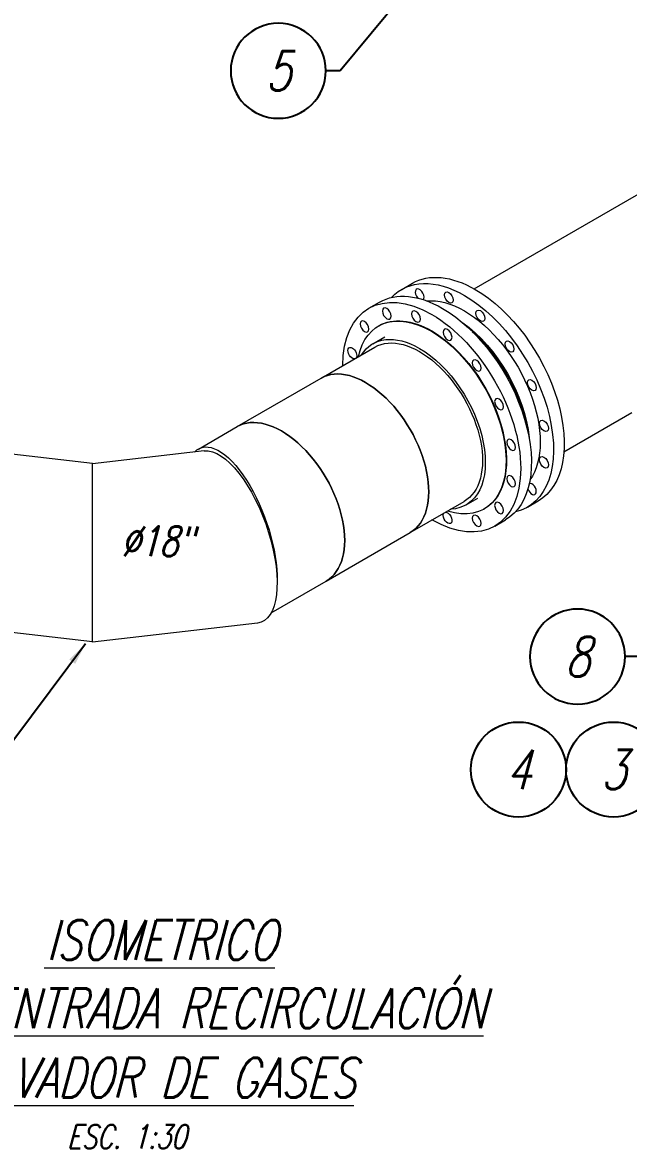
# Model space of a CAD drawing. Header units: inches. Extents: x 52169 to 69006, y 13152 to 42758.
# Drawn here: x 61424 to 62954, y 13548 to 16392 of the extents above; entities that cross this region are included whole.
import ezdxf
from ezdxf.enums import TextEntityAlignment as Align

# ---------------------------------------------------------------- set-up
doc = ezdxf.new("R2010")
doc.units = ezdxf.units.IN
doc.header["$MEASUREMENT"] = 0
doc.layers.add('IA-DIBUJO', color=3, linetype='Continuous')
doc.layers.add('IA-SIMBOLS', color=2, linetype='Continuous')
doc.layers.add('IA-DIM', color=7, linetype='Continuous', lineweight=5)
doc.layers.add('IA-TITLE', color=6, linetype='Continuous', lineweight=13)
doc.styles.add('ING-AMB', font='romans.shx', dxfattribs={"width": 0.75, "oblique": 15})
doc.styles.add('SALVADOR', font='romans.shx', dxfattribs={"width": 0.75, "oblique": 15})
doc.dimstyles.new('ING-AMB 16', dxfattribs={"dimscale": 16, "dimtxt": 3, "dimasz": 2.5, "dimexe": 1, "dimexo": 1, "dimgap": 1, "dimtad": 1, "dimdec": 0, "dimzin": 0, "dimdsep": 46, "dimtxsty": 'ING-AMB', "dimcen": 0.1, "dimclrd": 7, "dimclre": 7, "dimclrt": 2, "dimadec": 0, "dimazin": 0, "dimtfac": 1, "dimtdec": 0, "dimtmove": 0, "dimatfit": 0, "dimfxl": 1.25, "dimtfill": 1, "dimtolj": 1, "dimtzin": 0, "dimarcsym": 1})

# ---------------------------------------------------------------- blocks, each defined once
blk = doc.blocks.new('A$Cca83e120')
at = {"layer": 'IA-DIBUJO', "linetype": 'Continuous', "lineweight": 0, "extrusion": (-1.11022e-16, 0.816497, 0.57735)}
for p, q in [((-3028.8, 6781.2), (-2383.9, 7153.6)), ((-3284, 6642.5), (-3254, 6659.8)), ((-3414.8, 6555.4), (-3279, 6633.8)), ((-3626.9, 6433), (-3414.8, 6555.4)), ((-2802, 6369.5), (-2630.5, 6468.5)), ((-3724.6, 6376.5), (-3626.9, 6433)), ((-4273.8, 6373.3), (-3991.7, 6340.8)), ((-3709.5, 6371.6), (-3991.7, 6339.1)), ((-3991.7, 5985), (-3991.7, 6340.8)), ((-2948, 6350.2), (-2948.1, 6349.4)), ((-3189.8, 6165.7), (-3054, 6244.1)), ((-3401.9, 6043.2), (-3189.8, 6165.7)), ((-3540.5, 5963.2), (-3401.9, 6043.2)), ((-3991.7, 5889.1), (-3991.7, 5985)), ((-4408.3, 5938.8), (-3991.7, 5890.8)), ((-3575, 5937.1), (-3991.7, 5889.1))]:
    blk.add_line(p, q, dxfattribs=at)
at = {"layer": 'IA-DIBUJO', "color": 2, "linetype": 'Continuous', "lineweight": 0, "extrusion": (-1.11022e-16, 0.816497, 0.57735)}
for p, q in [((-3211.4, 6779.6), (-3184.5, 6795.2)), ((-3294.2, 6731.8), (-3267.3, 6747.4)), ((-3269.9, 6687.2), (-3268.8, 6687.8)), ((-3269.3, 6687.5), (-3268.9, 6687.8)), ((-3134.1, 6672.6), (-3133.4, 6672.3)), ((-3049, 6235.4), (-3019, 6252.7)), ((-2893.9, 6229.7), (-2867, 6245.3)), ((-3003.2, 6225.3), (-3002.1, 6225.9)), ((-3002.6, 6225.6), (-3003.2, 6225.3)), ((-2976.7, 6181.9), (-2949.8, 6197.5))]:
    blk.add_line(p, q, dxfattribs=at)
at = {"layer": 'IA-DIBUJO', "color": 2, "linetype": 'Continuous', "lineweight": 0, "extrusion": (1.25629e-16, 3.93026e-16, -1)}
blk.add_ellipse((-3052.7, 6504.7), major_axis=(-158.7, 275), ratio=0.57735, start_param=-0.176862, end_param=0.785398, dxfattribs=at)
at = {"layer": 'IA-DIBUJO', "color": 2, "linetype": 'Continuous', "lineweight": 0, "extrusion": (-1.85927e-17, 3.09759e-16, -1)}
for centre, major_axis, start_param, end_param in [((-3025.7, 6520.2), (-158.8, 275), 0, 0.785398), ((-3249, 6718.5), (7.9, -13.7), -5.497787, 0.785398), ((-3175.3, 6711.3), (7.9, -13.7), -5.497787, 0.785398), ((-3135.5, 6456.9), (158.7, -275), -2.356194, 0.783197), ((-3305.3, 6686), (-7.9, 13.7), -5.497787, 0.785398), ((-3095.6, 6665.2), (7.9, -13.7), -5.497787, 0.785398), ((-2965.6, 6489.9), (7.9, -13.7), -5.497787, 0.785398), ((-2935.1, 6387.2), (-7.9, 13.7), -5.497787, 0.785398), ((-2935.1, 6295.2), (7.9, -13.7), -5.497787, 0.785398), ((-2965.6, 6227.7), (-7.9, 13.7), -5.497787, 0.785398), ((-3022, 6195.2), (-7.9, 13.7), -5.497787, 0.785398)]:
    blk.add_ellipse(centre, major_axis=major_axis, ratio=0.57735, start_param=start_param, end_param=end_param, dxfattribs=at)
at = {"layer": 'IA-DIBUJO', "color": 2, "linetype": 'Continuous', "lineweight": 0, "extrusion": (-1.48742e-17, 2.47807e-16, -1)}
for major_axis, start_param in [((-158.8, 275), -0.783197), ((-133.3, 231), 0)]:
    blk.add_ellipse((-3135.5, 6456.9), major_axis=major_axis, ratio=0.57735, start_param=start_param, end_param=0.785398, dxfattribs=at)
at = {"layer": 'IA-DIBUJO', "color": 2, "linetype": 'Continuous', "lineweight": 0, "extrusion": (1.33067e-16, 2.69122e-16, -1)}
blk.add_ellipse((-3108.5, 6472.4), major_axis=(-158.8, 275), ratio=0.57735, start_param=0, end_param=0.785398, dxfattribs=at)
at = {"layer": 'IA-DIBUJO', "color": 2, "linetype": 'Continuous', "lineweight": 0}
for centre, major_axis, start_param, end_param in [((-3166.2, 6766.4), (-7.9, 13.7), -2.356194, 1.906113), ((-3092.5, 6759.1), (-7.9, 13.7), -2.356194, 3.926991), ((-3166.2, 6766.4), (7.9, -13.7), 0.164711, 0.785398), ((-3012.8, 6713), (-7.9, 13.7), -2.356194, 3.926991), ((-2939.2, 6635.3), (-7.9, 13.7), -3.926991, 2.356194), ((-2882.8, 6537.7), (-7.9, 13.7), -2.356194, 3.926991), ((-2852.3, 6435), (7.9, -13.7), -2.356194, 3.926991), ((-2852.3, 6343), (-7.9, 13.7), -2.356194, 3.926991), ((-2882.8, 6275.5), (7.9, -13.7), -1.906113, 2.976882)]:
    blk.add_ellipse(centre, major_axis=major_axis, ratio=0.57735, start_param=start_param, end_param=end_param, dxfattribs=at)
at = {"layer": 'IA-DIBUJO', "color": 2, "linetype": 'Continuous', "lineweight": 0, "extrusion": (4.97998e-17, 4.13344e-16, -1)}
for centre, end_param in [((-3025.7, 6520.2), 0), ((-3052.7, 6504.7), 0.176862)]:
    blk.add_ellipse(centre, major_axis=(158.7, -275), ratio=0.57735, start_param=-2.356194, end_param=end_param, dxfattribs=at)
at = {"layer": 'IA-DIBUJO', "color": 2, "linetype": 'Continuous', "lineweight": 0, "extrusion": (2.25496e-16, 3.86585e-16, -1)}
blk.add_ellipse((-3052.7, 6504.7), major_axis=(-135, 233.8), ratio=0.57735, start_param=0.258534, end_param=0.785398, dxfattribs=at)
at = {"layer": 'IA-DIBUJO', "color": 2, "linetype": 'Continuous', "lineweight": 0, "extrusion": (-3.89112e-17, 2.3393e-16, -1)}
blk.add_ellipse((-3136.5, 6456.2), major_axis=(-133.3, 231), ratio=0.57735, start_param=-0.566761, end_param=0.785398, dxfattribs=at)
at = {"layer": 'IA-DIBUJO', "color": 2, "linetype": 'Continuous', "lineweight": 0, "extrusion": (1.01592e-16, 3.79148e-16, -1)}
blk.add_ellipse((-3108.5, 6472.4), major_axis=(158.7, -275), ratio=0.57735, start_param=-2.356194, end_param=0, dxfattribs=at)
at = {"layer": 'IA-DIBUJO', "color": 2, "linetype": 'Continuous', "lineweight": 0, "extrusion": (-1.14741e-16, 2.54248e-16, -1)}
for centre, major_axis, end_param in [((-3052.7, 6504.7), (135, -233.8), -0.258534), ((-3135.5, 6456.9), (133.3, -231), 0)]:
    blk.add_ellipse(centre, major_axis=major_axis, ratio=0.57735, start_param=-2.356194, end_param=end_param, dxfattribs=at)
at = {"layer": 'IA-DIBUJO', "linetype": 'Continuous', "lineweight": 0, "extrusion": (9.78739e-17, 4.411e-16, -1)}
blk.add_ellipse((-3108.5, 6472.4), major_axis=(-120.5, 208.7), ratio=0.57735, start_param=0.375246, end_param=0.375591, dxfattribs=at)
at = {"layer": 'IA-DIBUJO', "color": 2, "linetype": 'Continuous', "lineweight": 0, "extrusion": (-5.92297e-17, 1.581e-16, -1)}
blk.add_ellipse((-3079.5, 6489.2), major_axis=(135, -233.8), ratio=0.57735, start_param=-2.24068, end_param=-0.900912, dxfattribs=at)
at = {"layer": 'IA-DIBUJO', "linetype": 'Continuous', "lineweight": 0, "extrusion": (-2.31207e-16, 1.22907e-16, -1)}
blk.add_ellipse((-3166.5, 6438.9), major_axis=(-117.5, 203.5), ratio=0.57735, start_param=-0.292775, end_param=0.785398, dxfattribs=at)
at = {"layer": 'IA-DIBUJO', "linetype": 'Continuous', "lineweight": 0, "extrusion": (-8.32667e-17, 1.44222e-16, -1)}
blk.add_ellipse((-3166.5, 6438.9), major_axis=(-112.5, 194.9), ratio=0.57735, start_param=0, end_param=3.141593, dxfattribs=at)
at = {"layer": 'IA-DIBUJO', "color": 2, "linetype": 'Continuous', "lineweight": 0, "extrusion": (-9.07038e-17, 2.68126e-16, -1)}
blk.add_ellipse((-3136.5, 6456.2), major_axis=(133.3, -231), ratio=0.57735, start_param=-2.356194, end_param=0.566761, dxfattribs=at)
at = {"layer": 'IA-DIBUJO', "color": 2, "linetype": 'Continuous', "lineweight": 0, "extrusion": (-4.63483e-17, 3.57833e-16, -1)}
blk.add_ellipse((-3081.6, 6487.9), major_axis=(135, -233.8), ratio=0.57735, start_param=-2.102166, end_param=-1.039426, dxfattribs=at)
at = {"layer": 'IA-DIBUJO', "color": 2, "linetype": 'Continuous', "lineweight": 0, "extrusion": (5.35184e-17, 3.51393e-16, -1)}
blk.add_ellipse((-3335.8, 6618.6), major_axis=(7.9, -13.7), ratio=0.57735, start_param=0.285508, end_param=3.926991, dxfattribs=at)
at = {"layer": 'IA-DIBUJO', "color": 2, "linetype": 'Continuous', "lineweight": 0, "extrusion": (-2.10889e-16, 1.98737e-16, -1)}
blk.add_ellipse((-3335.8, 6618.6), major_axis=(7.9, -13.7), ratio=0.57735, start_param=-2.356194, end_param=-0.285508, dxfattribs=at)
at = {"layer": 'IA-DIBUJO', "linetype": 'Continuous', "lineweight": 0, "extrusion": (5.44432e-18, 3.23637e-16, -1)}
blk.add_ellipse((-3166.5, 6438.9), major_axis=(117.5, -203.5), ratio=0.57735, start_param=-2.356194, end_param=0.292775, dxfattribs=at)
at = {"layer": 'IA-DIBUJO', "color": 2, "linetype": 'Continuous', "lineweight": 0, "extrusion": (2.94814e-17, 3.37515e-16, -1)}
blk.add_ellipse((-3022, 6587.5), major_axis=(7.9, -13.7), ratio=0.57735, start_param=-3.926991, end_param=2.356194, dxfattribs=at)
at = {"layer": 'IA-DIBUJO', "linetype": 'Continuous', "lineweight": 0}
for centre in [(-3302.3, 6360.6), (-3514.4, 6238.1)]:
    blk.add_ellipse(centre, major_axis=(112.5, -194.9), ratio=0.57735, start_param=0, end_param=3.141593, dxfattribs=at)
at = {"layer": 'IA-DIBUJO', "linetype": 'Continuous', "lineweight": 0, "extrusion": (-2.0717e-16, 1.36785e-16, -1)}
blk.add_ellipse((-3302.3, 6360.6), major_axis=(-112.5, 194.9), ratio=0.57735, start_param=0, end_param=3.141593, dxfattribs=at)
at = {"layer": 'IA-DIBUJO', "linetype": 'Continuous', "lineweight": 0, "extrusion": (-1.62815e-16, 2.26493e-16, -1)}
for centre, major_axis, start_param, end_param in [((-3514.4, 6238.1), (-112.5, 194.9), 0, 3.141593), ((-3108.5, 6472.4), (120.5, -208.7), -0.375591, -0.375246), ((-3095.6, 6202.5), (-7.9, 13.7), -0.785398, -0.285508)]:
    blk.add_ellipse(centre, major_axis=major_axis, ratio=0.57735, start_param=start_param, end_param=end_param, dxfattribs=at)
at = {"layer": 'IA-DIBUJO', "linetype": 'Continuous', "lineweight": 0, "extrusion": (9.10817e-17, 3.26327e-16, -1)}
blk.add_ellipse((-3642.3, 6164.3), major_axis=(75.8, -215.3), ratio=0.410754, start_param=-3.34611, end_param=-0.835202, dxfattribs=at)
at = {"layer": 'IA-DIBUJO', "linetype": 'Continuous', "lineweight": 0, "extrusion": (1.25412e-17, 2.98674e-16, -1)}
blk.add_ellipse((-3642.3, 6154.4), major_axis=(-75.8, 215.3), ratio=0.410754, start_param=0.093177, end_param=3.234769, dxfattribs=at)
at = {"layer": 'IA-DIBUJO', "color": 2, "linetype": 'Continuous', "lineweight": 0, "extrusion": (-6.29482e-17, 2.20052e-16, -1)}
blk.add_ellipse((-3095.6, 6202.5), major_axis=(-7.9, 13.7), ratio=0.57735, start_param=0.285508, end_param=5.497787, dxfattribs=at)
blk = doc.blocks.new('EJE')
blk.add_circle((0, 6), 6)
at = {"style": 'SALVADOR', "oblique": 15, "width": 0.75}
blk.add_attdef('N', text='', height=5, dxfattribs=at).set_placement((0, 6), align=Align.MIDDLE)

msp = doc.modelspace()

# ---------------------------------------------------------------- block references
at = {"layer": 'IA-DIBUJO', "color": 3}
msp.add_blockref('A$Cca83e120', (65592.6, 8938.1), dxfattribs=at)
at = {"layer": 'IA-SIMBOLS'}
ref = msp.add_blockref('EJE', (62069.7, 16389.7), dxfattribs=dict(at, xscale=-20, yscale=20, zscale=20, rotation=180))
ref.add_attrib('N', '5', dxfattribs={"layer": '0', "height": 100, "style": 'SALVADOR', "oblique": 15, "width": 0.75}).set_placement((62069.7, 16269.7), align=Align.MIDDLE)
ref = msp.add_blockref('EJE', (62825, 14910.5), dxfattribs=dict(at, xscale=-20, yscale=20, zscale=20, rotation=180))
ref.add_attrib('N', '8', dxfattribs={"layer": '0', "height": 100, "style": 'SALVADOR', "oblique": 15, "width": 0.75}).set_placement((62825, 14790.5), align=Align.MIDDLE)
ref = msp.add_blockref('EJE', (62676, 14625.3), dxfattribs=dict(at, xscale=20, yscale=20, zscale=20, rotation=180))
ref.add_attrib('N', '4', dxfattribs={"layer": '0', "height": 100, "style": 'SALVADOR', "oblique": 15, "width": 0.75}).set_placement((62676, 14505.3), align=Align.MIDDLE)
ref = msp.add_blockref('EJE', (62916, 14625.3), dxfattribs=dict(at, xscale=20, yscale=20, zscale=20, rotation=180))
ref.add_attrib('N', '3', dxfattribs={"layer": '0', "height": 100, "style": 'SALVADOR', "oblique": 15, "width": 0.75}).set_placement((62916, 14505.3), align=Align.MIDDLE)

# ---------------------------------------------------------------- texts
at = {"layer": 'IA-DIM', "color": 2, "insert": (61536.8, 13548.4), "char_height": 60, "attachment_point": 7, "style": 'ING-AMB'}
msp.add_mtext('ESC. 1:30', dxfattribs=at)
at = {"layer": 'IA-TITLE', "style": 'ING-AMB', "oblique": 15, "width": 0.75}
for s, p in [('%%UISOMETRICO', (61775.2, 14074.8)), ('%%UPIPING ENTRADA RECIRCULACIÓN', (61775.2, 13919.2)), ('%%ULAVADOR DE GASES', (61775.2, 13727))]:
    msp.add_text(s, height=100, dxfattribs=at).set_placement(p, align=Align.MIDDLE)
at = {"layer": 'IA-TITLE', "insert": (61672.9, 15119.4, -123.2), "char_height": 75, "attachment_point": 1, "style": 'ING-AMB'}
msp.add_mtext_dynamic_manual_height_columns('%%C18"', width=90.757, gutter_width=250, heights=[0], dxfattribs=at)

# ---------------------------------------------------------------- leaders
at = {"layer": 'IA-DIM'}
for points in [[(62868.5, 17046), (62225.9, 16269.7), (62189.7, 16269.7)], [(63330.2, 15257.5), (62981.2, 14790.5), (62945, 14790.5)], [(61583.3, 14822.6), (61234.2, 14355.6), (61198.1, 14355.6)]]:
    msp.add_leader(points, dimstyle='ING-AMB 16', override={"dimasz": 3.5, "dimgap": 1, "dimtad": 0}, dxfattribs=at)

doc.saveas('drawing.dxf')
